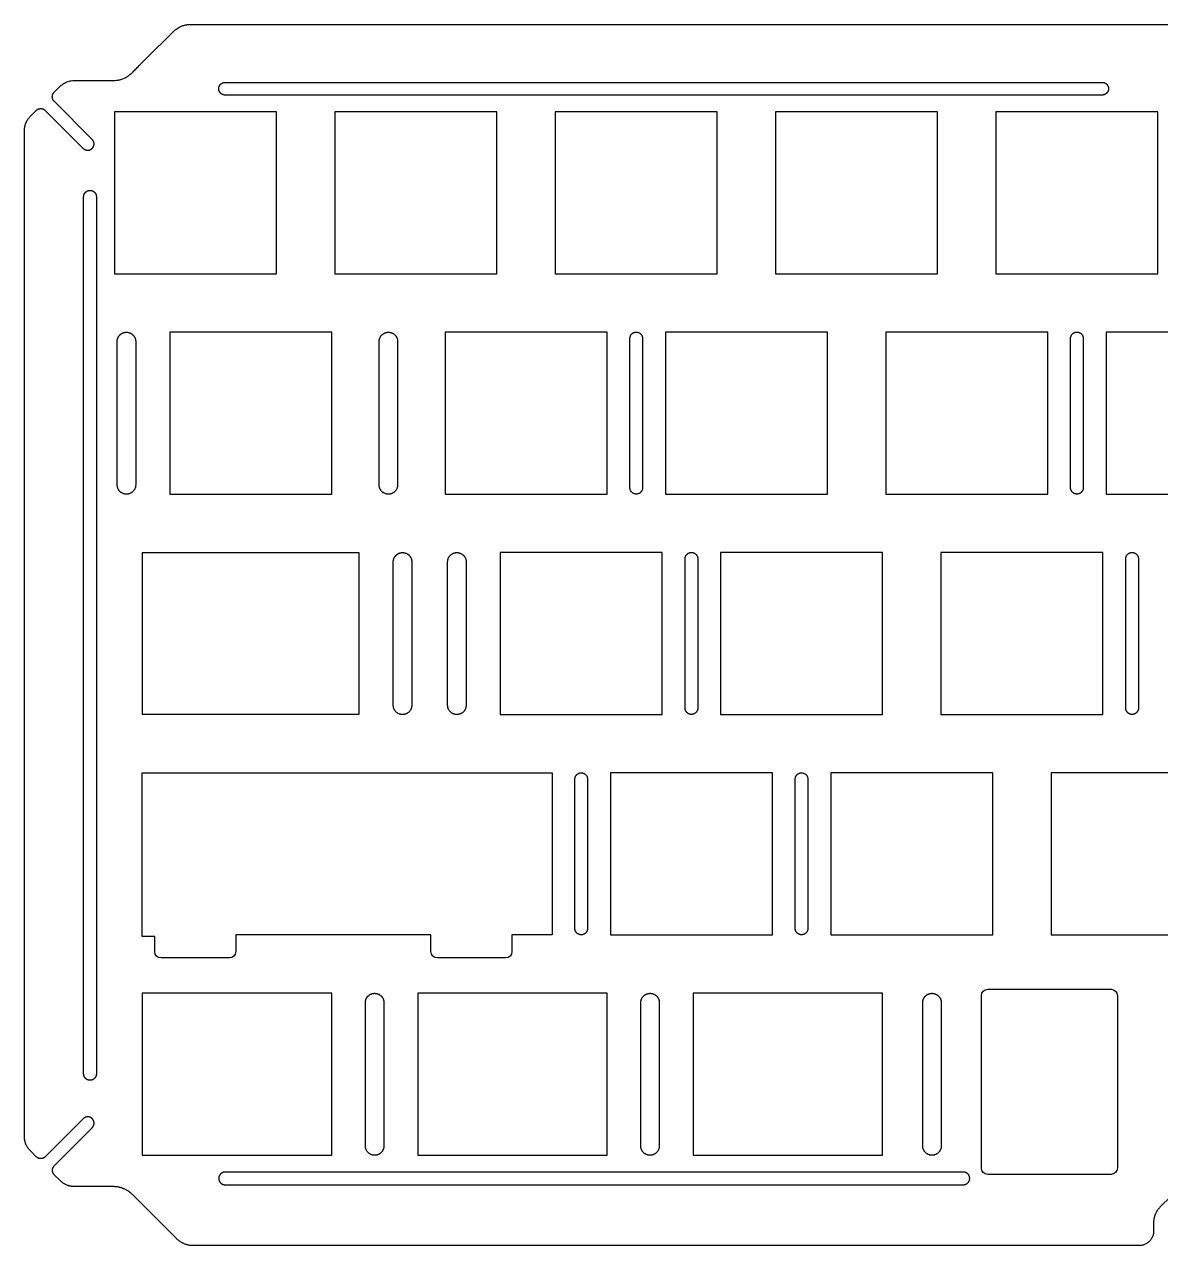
# Model space of a CAD drawing. Header units: millimetres. Extents: x -352 to -37, y -277 to -140.
# Drawn here: x -351.9 to -253.7, y -277.1 to -171.6 of the extents above; entities that cross this region are included whole.
import ezdxf

# ---------------------------------------------------------------- set-up
doc = ezdxf.new("R2010")
doc.units = ezdxf.units.MM
doc.header["$MEASUREMENT"] = 0
doc.layers.add('定位板', color=7, linetype='Continuous', true_color=0x7efae9)

msp = doc.modelspace()

# ---------------------------------------------------------------- linework, layer by layer
at = {"layer": '定位板'}
for p, q in [((-337.58, -171.55, -243.22), (-251.55, -171.55, -243.22)), ((-341.45, -174.56, -243.22), (-339.05, -172.16, -243.22)), ((-349.36, -177.42, -243.22), (-348.86, -176.92, -243.22)), ((-347.61, -176.4, -243.22), (-344.25, -176.4, -243.22)), ((-334.58, -176.56, -243.22), (-258.75, -176.56, -243.22)), ((-346.07, -181.5, -243.22), (-349.36, -178.2, -243.22)), ((-258.75, -177.66, -243.22), (-334.58, -177.66, -243.22)), ((-351.42, -179.49, -243.22), (-350.91, -178.99, -243.22)), ((-350.13, -178.99, -243.22), (-346.84, -182.27, -243.22)), ((-351.93, -267.69, -243.22), (-351.93, -180.73, -243.22)), ((-346.81, -262.28, -243.22), (-346.81, -186.45, -243.22)), ((-345.71, -186.45, -243.22), (-345.71, -262.28, -243.22)), ((-343.91, -211.36, -243.22), (-343.91, -198.96, -243.22)), ((-342.31, -198.96, -243.22), (-342.31, -211.36, -243.22)), ((-321.26, -211.36, -243.22), (-321.26, -198.96, -243.22)), ((-319.66, -198.96, -243.22), (-319.66, -211.36, -243.22)), ((-299.58, -211.6, -243.22), (-299.58, -198.7, -243.22)), ((-298.48, -198.7, -243.22), (-298.48, -211.6, -243.22)), ((-261.48, -211.6, -243.22), (-261.48, -198.7, -243.22)), ((-260.38, -198.7, -243.22), (-260.38, -211.6, -243.22)), ((-320.04, -230.41, -243.22), (-320.04, -218.01, -243.22)), ((-318.44, -218.01, -243.22), (-318.44, -230.41, -243.22)), ((-315.34, -230.41, -243.22), (-315.34, -218.01, -243.22)), ((-313.74, -218.01, -243.22), (-313.74, -230.41, -243.22)), ((-294.81, -230.65, -243.22), (-294.81, -217.75, -243.22)), ((-293.71, -217.75, -243.22), (-293.71, -230.65, -243.22)), ((-256.71, -230.65, -243.22), (-256.71, -217.75, -243.22)), ((-255.61, -217.75, -243.22), (-255.61, -230.65, -243.22)), ((-304.34, -249.7, -243.22), (-304.34, -236.8, -243.22)), ((-303.24, -236.8, -243.22), (-303.24, -249.7, -243.22)), ((-285.29, -249.7, -243.22), (-285.29, -236.8, -243.22)), ((-284.19, -236.8, -243.22), (-284.19, -249.7, -243.22)), ((-334.21, -252.25, -243.22), (-340.12, -252.25, -243.22)), ((-310.33, -252.25, -243.22), (-316.23, -252.25, -243.22)), ((-268.64, -254.96, -243.22), (-257.98, -254.96, -243.22)), ((-322.45, -268.51, -243.22), (-322.45, -256.11, -243.22)), ((-320.85, -256.11, -243.22), (-320.85, -268.51, -243.22)), ((-298.64, -268.51, -243.22), (-298.64, -256.11, -243.22)), ((-297.04, -256.11, -243.22), (-297.04, -268.51, -243.22)), ((-274.26, -268.51, -243.22), (-274.26, -256.11, -243.22)), ((-272.66, -256.11, -243.22), (-272.66, -268.51, -243.22)), ((-269.19, -270.41, -243.22), (-269.19, -255.51, -243.22)), ((-257.43, -255.51, -243.22), (-257.43, -270.41, -243.22)), ((-346.84, -266.15, -243.22), (-350.13, -269.44, -243.22)), ((-349.35, -270.22, -243.22), (-346.07, -266.93, -243.22)), ((-350.91, -269.44, -243.22), (-351.42, -268.93, -243.22)), ((-348.84, -271.5, -243.22), (-349.35, -270.99, -243.22)), ((-270.75, -270.76, -243.22), (-334.58, -270.76, -243.22)), ((-257.98, -270.96, -243.22), (-268.64, -270.96, -243.22)), ((-344.25, -272.02, -243.22), (-347.61, -272.02, -243.22)), ((-334.58, -271.86, -243.22), (-270.75, -271.86, -243.22)), ((-338.78, -276.52, -243.22), (-342.59, -272.71, -243.22)), ((-252.76, -272.81, -243.22), (-253.75, -273.81, -243.22)), ((-254.3, -275.11, -243.22), (-254.3, -275.87, -243.22)), ((-255.55, -277.12, -243.22), (-337.33, -277.12, -243.22))]:
    msp.add_line(p, q, dxfattribs=at)
for points in [[(-344.13, -193.11), (-330.13, -193.11), (-330.13, -179.11), (-344.13, -179.11)], [(-325.08, -193.11), (-311.08, -193.11), (-311.08, -179.11), (-325.08, -179.11)], [(-306.03, -193.11), (-292.03, -193.11), (-292.03, -179.11), (-306.03, -179.11)], [(-286.98, -193.11), (-272.98, -193.11), (-272.98, -179.11), (-286.98, -179.11)], [(-267.93, -193.11), (-253.93, -193.11), (-253.93, -179.11), (-267.93, -179.11)], [(-339.36, -212.15), (-325.36, -212.15), (-325.36, -198.15), (-339.36, -198.15)], [(-315.55, -212.15), (-301.55, -212.15), (-301.55, -198.15), (-315.55, -198.15)], [(-296.5, -212.15), (-282.5, -212.15), (-282.5, -198.15), (-296.5, -198.15)], [(-277.45, -212.15), (-263.45, -212.15), (-263.45, -198.15), (-277.45, -198.15)], [(-258.4, -212.15), (-244.4, -212.15), (-244.4, -198.15), (-258.4, -198.15)], [(-341.75, -231.17), (-322.99, -231.17), (-322.99, -217.22), (-341.75, -217.22)], [(-310.79, -231.2), (-296.79, -231.2), (-296.79, -217.2), (-310.79, -217.2)], [(-291.74, -231.2), (-277.74, -231.2), (-277.74, -217.2), (-291.74, -217.2)], [(-272.69, -231.2), (-258.69, -231.2), (-258.69, -217.2), (-272.69, -217.2)], [(-301.26, -250.25), (-287.26, -250.25), (-287.26, -236.25), (-301.26, -236.25)], [(-282.21, -250.25), (-268.21, -250.25), (-268.21, -236.25), (-282.21, -236.25)], [(-263.16, -250.25), (-249.16, -250.25), (-249.16, -236.25), (-263.16, -236.25)], [(-341.75, -269.31), (-325.36, -269.31), (-325.36, -255.31), (-341.75, -255.31)], [(-317.93, -269.31), (-301.55, -269.31), (-301.55, -255.31), (-317.93, -255.31)], [(-294.12, -269.31), (-277.74, -269.31), (-277.74, -255.31), (-294.12, -255.31)]]:
    msp.add_lwpolyline(points, close=True, dxfattribs=at)
for points in [[(-340.67, -251.7), (-340.67, -250.41), (-341.74, -250.41), (-341.74, -236.25), (-306.31, -236.25), (-306.31, -250.25), (-309.78, -250.25), (-309.78, -251.7)], [(-316.78, -251.7), (-316.78, -250.25), (-317.78, -250.25), (-332.66, -250.25), (-333.66, -250.25), (-333.66, -251.7)]]:
    msp.add_lwpolyline(points, dxfattribs=at)
at = {"layer": '定位板', "extrusion": (-1.03352e-13, -5.16758e-14, -1)}
msp.add_arc((340.12, -251.7, 243.22), 0.55, 270, 0, dxfattribs=at)
at = {"layer": '定位板', "extrusion": (0, 0, -1)}
for centre, start, end in [((334.21, -251.7, 243.22), 180.0015, 270), ((316.23, -251.7, 243.22), 270, 359.9984), ((310.33, -251.7, 243.22), 180, 270), ((268.64, -255.51, 243.22), 0, 90), ((257.98, -255.51, 243.22), 90, 180), ((268.64, -270.41, 243.22), 270.0005, 0), ((257.98, -270.41, 243.22), 180, 270.0005)]:
    msp.add_arc(centre, 0.55, start, end, dxfattribs=at)
at = {"layer": '定位板'}
for points, knots in [([(-339.05, -172.16, -243.22), (-338.96, -172.07, -243.22), (-338.81, -171.95, -243.22), (-338.57, -171.8, -243.22), (-338.35, -171.69, -243.22), (-338.12, -171.62, -243.22), (-337.86, -171.57, -243.22), (-337.69, -171.55, -243.22), (-337.58, -171.55, -243.22)], [-32751.445843, -32751.445843, -32751.445843, -32751.445843, -32751.06918, -32750.856739, -32750.594558, -32750.332215, -32750.136981, -32749.812492, -32749.812492, -32749.812492, -32749.812492]), ([(-344.25, -176.4, -243.22), (-344.16, -176.4, -243.22), (-343.97, -176.39, -243.22), (-343.65, -176.33, -243.22), (-343.38, -176.24, -243.22), (-343.14, -176.12, -243.22), (-343, -176.04, -243.22), (-342.88, -175.95, -243.22), (-342.79, -175.88, -243.22), (-342.7, -175.81, -243.22), (-342.54, -175.65, -243.22), (-342.32, -175.43, -243.22), (-341.94, -175.04, -243.22), (-341.65, -174.75, -243.22), (-341.45, -174.56, -243.22)], [-32758.304363, -32758.304363, -32758.304363, -32758.304363, -32758.020087, -32757.735812, -32757.344475, -32757.148807, -32756.953138, -32756.835421, -32756.717704, -32756.599987, -32756.48227, -32756.071467, -32755.660665, -32754.839061, -32754.839061, -32754.839061, -32754.839061]), ([(-348.86, -176.92, -243.22), (-348.79, -176.85, -243.22), (-348.66, -176.74, -243.22), (-348.46, -176.61, -243.22), (-348.27, -176.52, -243.22), (-348.07, -176.46, -243.22), (-347.85, -176.41, -243.22), (-347.7, -176.4, -243.22), (-347.61, -176.4, -243.22)], [-32763.052581, -32763.052581, -32763.052581, -32763.052581, -32762.735588, -32762.555557, -32762.329941, -32762.104324, -32761.936058, -32761.654611, -32761.654611, -32761.654611, -32761.654611])]:
    msp.add_open_spline(points, degree=3, knots=knots, dxfattribs=at)
for points, weights, knots in [([(-334.58, -177.66, -243.22), (-334.81, -177.66, -243.22), (-334.97, -177.5, -243.22), (-335.13, -177.34, -243.22), (-335.13, -177.11, -243.22), (-335.13, -176.88, -243.22), (-334.97, -176.72, -243.22), (-334.81, -176.56, -243.22), (-334.58, -176.56, -243.22)], [1, 0.923879294436, 1, 0.923879294436, 1, 0.923879294436, 1, 0.923879294436, 1], [230.941396, 230.941396, 230.941396, 231.373365, 231.373365, 231.805334, 231.805334, 232.237304, 232.237304, 232.669273, 232.669273, 232.669273]), ([(-258.75, -176.56, -243.22), (-258.52, -176.56, -243.22), (-258.36, -176.72, -243.22), (-258.2, -176.88, -243.22), (-258.2, -177.11, -243.22), (-258.2, -177.34, -243.22), (-258.36, -177.5, -243.22), (-258.52, -177.66, -243.22), (-258.75, -177.66, -243.22)], [1, 0.923879294436, 1, 0.923879294436, 1, 0.923879294436, 1, 0.923879294436, 1], [308.497822, 308.497822, 308.497822, 308.929791, 308.929791, 309.36176, 309.36176, 309.793729, 309.793729, 310.225699, 310.225699, 310.225699]), ([(-349.36, -178.2, -243.22), (-349.52, -178.04, -243.22), (-349.52, -177.81, -243.22), (-349.52, -177.58, -243.22), (-349.36, -177.42, -243.22)], [1, 0.923879274084, 1, 0.923879274084, 1], [-32764.6205431, -32764.6205431, -32764.6205431, -32764.1885734, -32764.1885734, -32763.7566036, -32763.7566036, -32763.7566036]), ([(-346.84, -182.27, -243.22), (-346.68, -182.43, -243.22), (-346.46, -182.43, -243.22), (-346.23, -182.43, -243.22), (-346.07, -182.27, -243.22), (-345.91, -182.11, -243.22), (-345.91, -181.88, -243.22), (-345.91, -181.66, -243.22), (-346.07, -181.5, -243.22)], [1, 0.923879301732, 1, 0.923879301732, 1, 0.923879301732, 1, 0.923879301732, 1], [-32771.010252, -32771.010252, -32771.010252, -32770.578282, -32770.578282, -32770.146312, -32770.146312, -32769.714343, -32769.714343, -32769.282373, -32769.282373, -32769.282373]), ([(-346.81, -186.45, -243.22), (-346.81, -186.22, -243.22), (-346.65, -186.06, -243.22), (-346.48, -185.9, -243.22), (-346.26, -185.9, -243.22), (-346.03, -185.9, -243.22), (-345.87, -186.06, -243.22), (-345.71, -186.22, -243.22), (-345.71, -186.45, -243.22)], [1, 0.923879294436, 1, 0.923879294436, 1, 0.923879294436, 1, 0.923879294436, 1], [308.497822, 308.497822, 308.497822, 308.929791, 308.929791, 309.36176, 309.36176, 309.793729, 309.793729, 310.225699, 310.225699, 310.225699]), ([(-343.91, -198.96, -243.22), (-343.91, -198.63, -243.22), (-343.68, -198.4, -243.22), (-343.45, -198.16, -243.22), (-343.11, -198.16, -243.22), (-342.78, -198.16, -243.22), (-342.55, -198.4, -243.22), (-342.31, -198.63, -243.22), (-342.31, -198.96, -243.22)], [1, 0.923879344469, 1, 0.923879344469, 1, 0.923879344469, 1, 0.923879344469, 1], [42.226547, 42.226547, 42.226547, 42.854866, 42.854866, 43.483185, 43.483185, 44.111505, 44.111505, 44.739824, 44.739824, 44.739824]), ([(-321.26, -198.96, -243.22), (-321.26, -198.63, -243.22), (-321.02, -198.4, -243.22), (-320.79, -198.16, -243.22), (-320.46, -198.16, -243.22), (-320.13, -198.16, -243.22), (-319.89, -198.4, -243.22), (-319.66, -198.63, -243.22), (-319.66, -198.96, -243.22)], [1, 0.923879344469, 1, 0.923879344469, 1, 0.923879344469, 1, 0.923879344469, 1], [72.053095, 72.053095, 72.053095, 72.681414, 72.681414, 73.309734, 73.309734, 73.938053, 73.938053, 74.566372, 74.566372, 74.566372]), ([(-299.58, -198.7, -243.22), (-299.58, -198.15, -243.22), (-299.03, -198.15, -243.22), (-298.48, -198.15, -243.22), (-298.48, -198.7, -243.22)], [1, 0.707106778967, 1, 0.707106778967, 1], [71.411504, 71.411504, 71.411504, 72.275442, 72.275442, 73.13938, 73.13938, 73.13938]), ([(-261.48, -198.7, -243.22), (-261.48, -198.15, -243.22), (-260.93, -198.15, -243.22), (-260.38, -198.15, -243.22), (-260.38, -198.7, -243.22)], [1, 0.707106778967, 1, 0.707106778967, 1], [27.527876, 27.527876, 27.527876, 28.391814, 28.391814, 29.255752, 29.255752, 29.255752]), ([(-342.31, -211.36, -243.22), (-342.31, -212.16, -243.22), (-343.11, -212.16, -243.22), (-343.91, -212.16, -243.22), (-343.91, -211.36, -243.22)], [1, 0.707106779193, 1, 0.707106779193, 1], [57.139822, 57.139822, 57.139822, 58.396459, 58.396459, 59.653096, 59.653096, 59.653096]), ([(-319.66, -211.36, -243.22), (-319.66, -212.16, -243.22), (-320.46, -212.16, -243.22), (-321.26, -212.16, -243.22), (-321.26, -211.36, -243.22)], [1, 0.707106779193, 1, 0.707106779193, 1], [57.139822, 57.139822, 57.139822, 58.396459, 58.396459, 59.653096, 59.653096, 59.653096]), ([(-298.48, -211.6, -243.22), (-298.48, -212.15, -243.22), (-299.03, -212.15, -243.22), (-299.58, -212.15, -243.22), (-299.58, -211.6, -243.22)], [1, 0.707106778967, 1, 0.707106778967, 1], [56.783628, 56.783628, 56.783628, 57.647566, 57.647566, 58.511504, 58.511504, 58.511504]), ([(-260.38, -211.6, -243.22), (-260.38, -212.15, -243.22), (-260.93, -212.15, -243.22), (-261.48, -212.15, -243.22), (-261.48, -211.6, -243.22)], [1, 0.707106778967, 1, 0.707106778967, 1], [12.9, 12.9, 12.9, 13.763938, 13.763938, 14.627876, 14.627876, 14.627876]), ([(-320.04, -218.01, -243.22), (-320.04, -217.68, -243.22), (-319.8, -217.45, -243.22), (-319.57, -217.21, -243.22), (-319.24, -217.21, -243.22), (-318.9, -217.21, -243.22), (-318.67, -217.45, -243.22), (-318.44, -217.68, -243.22), (-318.44, -218.01, -243.22)], [1, 0.923879344469, 1, 0.923879344469, 1, 0.923879344469, 1, 0.923879344469, 1], [72.053095, 72.053095, 72.053095, 72.681414, 72.681414, 73.309734, 73.309734, 73.938053, 73.938053, 74.566372, 74.566372, 74.566372]), ([(-315.34, -218.01, -243.22), (-315.34, -217.68, -243.22), (-315.11, -217.45, -243.22), (-314.87, -217.21, -243.22), (-314.54, -217.21, -243.22), (-314.21, -217.21, -243.22), (-313.97, -217.45, -243.22), (-313.74, -217.68, -243.22), (-313.74, -218.01, -243.22)], [1, 0.923879344469, 1, 0.923879344469, 1, 0.923879344469, 1, 0.923879344469, 1], [57.139819, 57.139819, 57.139819, 57.768139, 57.768139, 58.396458, 58.396458, 59.024777, 59.024777, 59.653096, 59.653096, 59.653096]), ([(-294.81, -217.75, -243.22), (-294.81, -217.2, -243.22), (-294.26, -217.2, -243.22), (-293.71, -217.2, -243.22), (-293.71, -217.75, -243.22)], [1, 0.707106778967, 1, 0.707106778967, 1], [71.411504, 71.411504, 71.411504, 72.275442, 72.275442, 73.13938, 73.13938, 73.13938]), ([(-256.71, -217.75, -243.22), (-256.71, -217.2, -243.22), (-256.16, -217.2, -243.22), (-255.61, -217.2, -243.22), (-255.61, -217.75, -243.22)], [1, 0.707106778967, 1, 0.707106778967, 1], [71.411504, 71.411504, 71.411504, 72.275442, 72.275442, 73.13938, 73.13938, 73.13938]), ([(-318.44, -230.41, -243.22), (-318.44, -231.21, -243.22), (-319.24, -231.21, -243.22), (-320.04, -231.21, -243.22), (-320.04, -230.41, -243.22)], [1, 0.707106779193, 1, 0.707106779193, 1], [57.139822, 57.139822, 57.139822, 58.396459, 58.396459, 59.653096, 59.653096, 59.653096]), ([(-313.74, -230.41, -243.22), (-313.74, -231.21, -243.22), (-314.54, -231.21, -243.22), (-315.34, -231.21, -243.22), (-315.34, -230.41, -243.22)], [1, 0.707106779193, 1, 0.707106779193, 1], [72.053095, 72.053095, 72.053095, 73.309732, 73.309732, 74.566369, 74.566369, 74.566369]), ([(-293.71, -230.65, -243.22), (-293.71, -231.2, -243.22), (-294.26, -231.2, -243.22), (-294.81, -231.2, -243.22), (-294.81, -230.65, -243.22)], [1, 0.707106778967, 1, 0.707106778967, 1], [56.783628, 56.783628, 56.783628, 57.647566, 57.647566, 58.511504, 58.511504, 58.511504]), ([(-255.61, -230.65, -243.22), (-255.61, -231.2, -243.22), (-256.16, -231.2, -243.22), (-256.71, -231.2, -243.22), (-256.71, -230.65, -243.22)], [1, 0.707106778967, 1, 0.707106778967, 1], [56.783628, 56.783628, 56.783628, 57.647566, 57.647566, 58.511504, 58.511504, 58.511504]), ([(-304.34, -236.8, -243.22), (-304.34, -236.25, -243.22), (-303.79, -236.25, -243.22), (-303.24, -236.25, -243.22), (-303.24, -236.8, -243.22)], [1, 0.707106778968, 1, 0.707106778968, 1], [56.783628, 56.783628, 56.783628, 57.647566, 57.647566, 58.511504, 58.511504, 58.511504]), ([(-285.29, -236.8, -243.22), (-285.29, -236.25, -243.22), (-284.74, -236.25, -243.22), (-284.19, -236.25, -243.22), (-284.19, -236.8, -243.22)], [1, 0.707106778967, 1, 0.707106778967, 1], [56.783628, 56.783628, 56.783628, 57.647566, 57.647566, 58.511504, 58.511504, 58.511504]), ([(-303.24, -249.7, -243.22), (-303.24, -250.25, -243.22), (-303.79, -250.25, -243.22), (-304.34, -250.25, -243.22), (-304.34, -249.7, -243.22)], [1, 0.707106778968, 1, 0.707106778968, 1], [42.155752, 42.155752, 42.155752, 43.01969, 43.01969, 43.883628, 43.883628, 43.883628]), ([(-284.19, -249.7, -243.22), (-284.19, -250.25, -243.22), (-284.74, -250.25, -243.22), (-285.29, -250.25, -243.22), (-285.29, -249.7, -243.22)], [1, 0.707106778967, 1, 0.707106778967, 1], [42.155752, 42.155752, 42.155752, 43.01969, 43.01969, 43.883628, 43.883628, 43.883628]), ([(-322.45, -256.11, -243.22), (-322.45, -255.78, -243.22), (-322.22, -255.55, -243.22), (-321.98, -255.31, -243.22), (-321.65, -255.31, -243.22), (-321.32, -255.31, -243.22), (-321.08, -255.55, -243.22), (-320.85, -255.78, -243.22), (-320.85, -256.11, -243.22)], [1, 0.923879344469, 1, 0.923879344469, 1, 0.923879344469, 1, 0.923879344469, 1], [57.139819, 57.139819, 57.139819, 57.768139, 57.768139, 58.396458, 58.396458, 59.024777, 59.024777, 59.653096, 59.653096, 59.653096]), ([(-298.64, -256.11, -243.22), (-298.64, -255.78, -243.22), (-298.4, -255.55, -243.22), (-298.17, -255.31, -243.22), (-297.84, -255.31, -243.22), (-297.51, -255.31, -243.22), (-297.27, -255.55, -243.22), (-297.04, -255.78, -243.22), (-297.04, -256.11, -243.22)], [1, 0.923879344469, 1, 0.923879344469, 1, 0.923879344469, 1, 0.923879344469, 1], [57.139819, 57.139819, 57.139819, 57.768139, 57.768139, 58.396458, 58.396458, 59.024777, 59.024777, 59.653096, 59.653096, 59.653096]), ([(-274.26, -256.11, -243.22), (-274.26, -255.78, -243.22), (-274.03, -255.55, -243.22), (-273.79, -255.31, -243.22), (-273.46, -255.31, -243.22), (-273.13, -255.31, -243.22), (-272.9, -255.55, -243.22), (-272.66, -255.78, -243.22), (-272.66, -256.11, -243.22)], [1, 0.923879344469, 1, 0.923879344469, 1, 0.923879344469, 1, 0.923879344469, 1], [57.139819, 57.139819, 57.139819, 57.768139, 57.768139, 58.396458, 58.396458, 59.024777, 59.024777, 59.653096, 59.653096, 59.653096]), ([(-345.71, -262.28, -243.22), (-345.71, -262.5, -243.22), (-345.87, -262.67, -243.22), (-346.03, -262.83, -243.22), (-346.26, -262.83, -243.22), (-346.48, -262.83, -243.22), (-346.65, -262.67, -243.22), (-346.81, -262.5, -243.22), (-346.81, -262.28, -243.22)], [1, 0.923879294436, 1, 0.923879294436, 1, 0.923879294436, 1, 0.923879294436, 1], [386.054245, 386.054245, 386.054245, 386.486215, 386.486215, 386.918184, 386.918184, 387.350153, 387.350153, 387.782122, 387.782122, 387.782122]), ([(-346.07, -266.93, -243.22), (-345.91, -266.77, -243.22), (-345.91, -266.54, -243.22), (-345.91, -266.31, -243.22), (-346.07, -266.15, -243.22), (-346.23, -265.99, -243.22), (-346.46, -265.99, -243.22), (-346.68, -265.99, -243.22), (-346.84, -266.15, -243.22)], [1, 0.923879301733, 1, 0.923879301733, 1, 0.923879301733, 1, 0.923879301733, 1], [-32874.915626, -32874.915626, -32874.915626, -32874.483656, -32874.483656, -32874.051687, -32874.051687, -32873.619717, -32873.619717, -32873.187747, -32873.187747, -32873.187747]), ([(-320.85, -268.51, -243.22), (-320.85, -269.31, -243.22), (-321.65, -269.31, -243.22), (-322.45, -269.31, -243.22), (-322.45, -268.51, -243.22)], [1, 0.707106779194, 1, 0.707106779194, 1], [42.226547, 42.226547, 42.226547, 43.483184, 43.483184, 44.739821, 44.739821, 44.739821]), ([(-297.04, -268.51, -243.22), (-297.04, -269.31, -243.22), (-297.84, -269.31, -243.22), (-298.64, -269.31, -243.22), (-298.64, -268.51, -243.22)], [1, 0.707106779193, 1, 0.707106779193, 1], [42.226547, 42.226547, 42.226547, 43.483184, 43.483184, 44.739821, 44.739821, 44.739821]), ([(-272.66, -268.51, -243.22), (-272.66, -269.31, -243.22), (-273.46, -269.31, -243.22), (-274.26, -269.31, -243.22), (-274.26, -268.51, -243.22)], [1, 0.707106779193, 1, 0.707106779193, 1], [42.226547, 42.226547, 42.226547, 43.483184, 43.483184, 44.739821, 44.739821, 44.739821]), ([(-334.58, -270.76, -243.22), (-334.81, -270.76, -243.22), (-334.97, -270.93, -243.22), (-335.13, -271.09, -243.22), (-335.13, -271.31, -243.22), (-335.13, -271.54, -243.22), (-334.97, -271.7, -243.22), (-334.81, -271.86, -243.22), (-334.58, -271.86, -243.22)], [1, 0.923879294436, 1, 0.923879294436, 1, 0.923879294436, 1, 0.923879294436, 1], [196.669259, 196.669259, 196.669259, 197.101228, 197.101228, 197.533197, 197.533197, 197.965167, 197.965167, 198.397136, 198.397136, 198.397136]), ([(-270.75, -271.86, -243.22), (-270.2, -271.86, -243.22), (-270.2, -271.31, -243.22), (-270.2, -270.76, -243.22), (-270.75, -270.76, -243.22)], [1, 0.707110465001, 1, 0.707110465001, 1], [262.225699, 262.225699, 262.225699, 263.08963, 263.08963, 263.953561, 263.953561, 263.953561])]:
    msp.add_rational_spline(points, weights, degree=2, knots=knots, dxfattribs=at)
for points, weights in [([(-350.91, -178.99, -243.22), (-350.52, -178.6, -243.22), (-350.13, -178.99, -243.22)], [1, 0.707107007067, 1]), ([(-351.93, -180.73, -243.22), (-351.93, -180.01, -243.22), (-351.42, -179.49, -243.22)], [1, 0.923879562468, 1]), ([(-351.42, -268.93, -243.22), (-351.93, -268.42, -243.22), (-351.93, -267.69, -243.22)], [1, 0.923879562469, 1]), ([(-350.13, -269.44, -243.22), (-350.52, -269.83, -243.22), (-350.91, -269.44, -243.22)], [1, 0.707107007067, 1]), ([(-349.35, -270.99, -243.22), (-349.74, -270.61, -243.22), (-349.35, -270.22, -243.22)], [1, 0.707106961505, 1]), ([(-347.61, -272.02, -243.22), (-348.33, -272.02, -243.22), (-348.84, -271.5, -243.22)], [1, 0.923879479553, 1]), ([(-342.59, -272.71, -243.22), (-343.28, -272.02, -243.22), (-344.25, -272.02, -243.22)], [1, 0.923862738639, 1]), ([(-253.75, -273.81, -243.22), (-254.3, -274.35, -243.22), (-254.3, -275.11, -243.22)], [1, 0.923880285561, 1]), ([(-337.33, -277.12, -243.22), (-338.18, -277.12, -243.22), (-338.78, -276.52, -243.22)], [1, 0.923879532514, 1]), ([(-254.3, -275.87, -243.22), (-254.3, -277.12, -243.22), (-255.55, -277.12, -243.22)], [1, 0.707113274386, 1])]:
    msp.add_rational_spline(points, weights, degree=2, dxfattribs=at)

doc.saveas('drawing.dxf')
